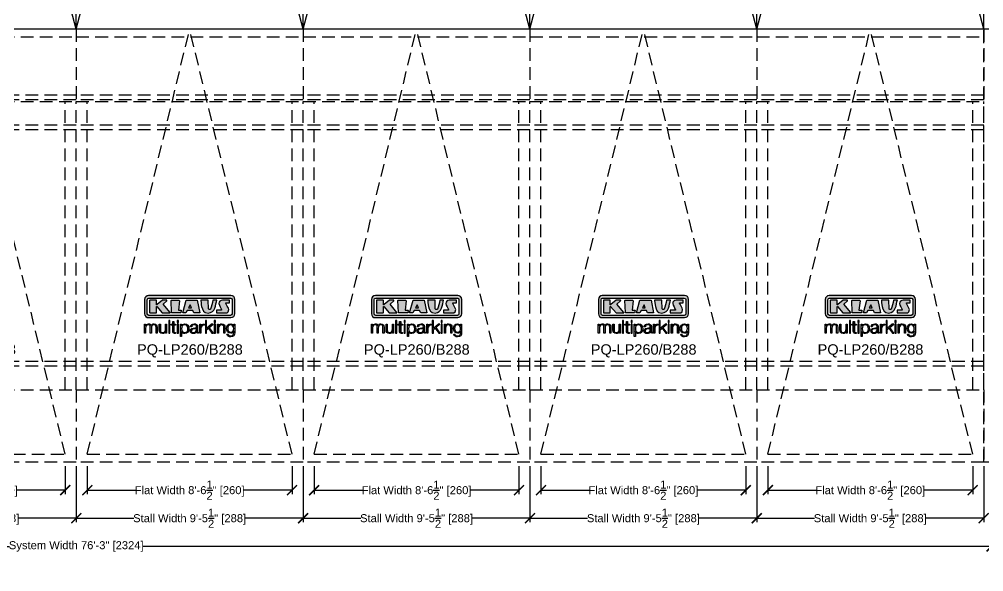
# Model space of a CAD drawing. Extents: x -210816 to 22943, y 10566 to 41486.
# Drawn here: x 18665.7 to 19147.7, y 20954.2 to 21230.4 of the extents above; entities that cross this region are included whole.
import ezdxf

# ---------------------------------------------------------------- set-up
doc = ezdxf.new("R2010")
doc.units = 0
doc.header["$MEASUREMENT"] = 0
doc.linetypes.add('DASHED', pattern=[0.2067, 0.1654, -0.0413])
doc.linetypes.add('HIDDEN', pattern=[9.525, 6.35, -3.175])
doc.layers.get('0').update_dxf_attribs({"linetype": 'CONTINUOUS'})
doc.layers.get('DEFPOINTS').update_dxf_attribs({"linetype": 'CONTINUOUS'})
for name, color, linetype in [('DIM', 6, 'CONTINUOUS'), ('KLAUS', 30, 'CONTINUOUS'), ('LOGO', 7, 'CONTINUOUS')]:
    doc.layers.add(name, color=color, linetype=linetype)
doc.styles.get("Standard").update_dxf_attribs({"font": 'arial.ttf'})
doc.dimstyles.get("Standard").update_dxf_attribs({"dimtxt": 5, "dimasz": 5, "dimexe": 2, "dimexo": 2, "dimgap": 0.09, "dimtad": 0, "dimtih": 1, "dimtoh": 1, "dimdec": 1, "dimzin": 0, "dimdsep": 46, "dimlunit": 4, "dimtxsty": 'Standard', "dimblk": 'ARCHTICK', "dimcen": -0.09, "dimadec": 0, "dimazin": 0, "dimtfac": 1, "dimtdec": 4, "dimtofl": 0, "dimtmove": 0, "dimatfit": 3, "dimldrblk": 'ARCHTICK', "dimfxl": 1, "dimtolj": 1, "dimtzin": 0, "dimarcsym": 0})

# ---------------------------------------------------------------- blocks, each defined once
blk = doc.blocks.new('KLAUS')
at = {"layer": 'LOGO'}
h = blk.add_hatch(color=8, dxfattribs=at)
h.dxf.hatch_style = 2
edge = h.paths.add_edge_path()
edge.add_spline(control_points=[(3.6, 29.09), (2.88, 29.09), (2.3, 28.51), (2.3, 27.8), (2.3, 27.8), (2.3, 16.11), (2.3, 16.11), (2.3, 15.39), (2.88, 14.81), (3.6, 14.81), (3.6, 14.81), (71.16, 14.81), (71.16, 14.81), (71.88, 14.81), (72.46, 15.39), (72.46, 16.11), (72.46, 16.11), (72.46, 27.8), (72.46, 27.8), (72.46, 28.51), (71.88, 29.09), (71.16, 29.09), (71.16, 29.09), (3.6, 29.09), (3.6, 29.09), (3.6, 29.09), (3.6, 29.09), (3.6, 29.09)], knot_values=[0, 0, 0, 0, 1, 1, 1, 2, 2, 2, 3, 3, 3, 4, 4, 4, 5, 5, 5, 6, 6, 6, 7, 7, 7, 8, 8, 8, 9, 9, 9, 9], degree=3, periodic=0)
edge = h.paths.add_edge_path()
edge.add_spline(control_points=[(3.35, 31.23), (3.35, 31.23), (71.47, 31.23), (71.47, 31.23), (73.26, 31.23), (74.71, 29.77), (74.71, 27.99), (74.71, 27.99), (74.71, 16.17), (74.71, 16.17), (74.71, 14.38), (73.26, 12.93), (71.47, 12.93), (71.47, 12.93), (3.35, 12.93), (3.35, 12.93), (1.56, 12.93), (0.11, 14.38), (0.11, 16.17), (0.11, 16.17), (0.11, 27.99), (0.11, 27.99), (0.11, 29.77), (1.56, 31.23), (3.35, 31.23), (3.35, 31.23), (3.35, 31.23), (3.35, 31.23)], knot_values=[0, 0, 0, 0, 1, 1, 1, 2, 2, 2, 3, 3, 3, 4, 4, 4, 5, 5, 5, 6, 6, 6, 7, 7, 7, 8, 8, 8, 9, 9, 9, 9], degree=3, periodic=0)
h = blk.add_hatch(color=8, dxfattribs=at)
h.dxf.hatch_style = 2
edge = h.paths.add_edge_path()
edge.add_spline(control_points=[(4.5, 27.33), (4.5, 27.33), (9.7, 27.33), (9.7, 27.33), (9.84, 27.33), (9.96, 27.22), (9.96, 27.08), (9.96, 27.08), (9.96, 23.69), (9.96, 23.69), (9.96, 23.69), (9.94, 23.64), (10.04, 23.59), (10.14, 23.53), (10.2, 23.57), (10.2, 23.57), (10.2, 23.57), (10.51, 23.75), (10.51, 23.75), (10.51, 23.75), (14.94, 27.33), (14.94, 27.33), (14.94, 27.33), (18.41, 27.33), (18.41, 27.33), (18.41, 27.33), (18.49, 27.33), (18.56, 27.2), (18.65, 27.04), (18.53, 26.91), (18.53, 26.91), (18.53, 26.91), (15.49, 24.11), (15.49, 24.11), (15.49, 24.11), (21.14, 17.06), (21.14, 17.06), (21.14, 17.06), (21.13, 16.91), (21.13, 16.91), (21.08, 16.84), (20.99, 16.82), (20.99, 16.82), (20.99, 16.82), (14.7, 16.82), (14.7, 16.82), (14.7, 16.82), (10.26, 22.17), (10.26, 22.17), (10.26, 22.17), (10.19, 22.24), (10.08, 22.21), (9.97, 22.18), (9.96, 22.11), (9.96, 22.11), (9.96, 22.11), (9.96, 17.08), (9.96, 17.08), (9.96, 16.94), (9.84, 16.82), (9.7, 16.82), (9.7, 16.82), (4.5, 16.82), (4.5, 16.82), (4.36, 16.82), (4.25, 16.94), (4.25, 17.08), (4.25, 17.08), (4.25, 27.08), (4.25, 27.08), (4.25, 27.22), (4.36, 27.33), (4.5, 27.33), (4.5, 27.33), (4.5, 27.33), (4.5, 27.33)], knot_values=[0, 0, 0, 0, 1, 1, 1, 2, 2, 2, 3, 3, 3, 4, 4, 4, 5, 5, 5, 6, 6, 6, 7, 7, 7, 8, 8, 8, 9, 9, 9, 10, 10, 10, 11, 11, 11, 12, 12, 12, 13, 13, 13, 14, 14, 14, 15, 15, 15, 16, 16, 16, 17, 17, 17, 18, 18, 18, 19, 19, 19, 20, 20, 20, 21, 21, 21, 22, 22, 22, 23, 23, 23, 24, 24, 24, 25, 25, 25, 25], degree=3, periodic=0)
h = blk.add_hatch(color=8, dxfattribs=at)
h.dxf.hatch_style = 2
h.paths.add_polyline_path([(22.42, 17.06), (21.97, 27.15), (22.24, 27.33), (28.55, 27.33), (28.86, 26.97), (28.01, 19.08), (30.26, 19.07), (30.44, 18.95), (30.08, 16.95), (29.49, 16.82), (22.6, 16.82)])
h = blk.add_hatch(color=8, dxfattribs=at)
h.paths.add_polyline_path([(36.52, 21.01), (38.93, 21.01), (37.87, 23.57)])
h.paths.add_polyline_path([(34.52, 27.33), (43.65, 27.33), (45.76, 16.94), (45.57, 16.82), (40.83, 16.82), (39.89, 18.95), (35.42, 18.95), (34.27, 16.82), (31.78, 16.82), (31.66, 17)])
h = blk.add_hatch(color=8, dxfattribs=at)
h.dxf.hatch_style = 2
edge = h.paths.add_edge_path()
edge.add_spline(control_points=[(52.69, 27.32), (52.69, 27.32), (52.88, 20.14), (52.88, 20.14), (53.01, 19.89), (53.2, 19.77), (53.43, 19.71), (53.91, 19.59), (54.43, 19.57), (54.64, 20.03), (55.23, 21.34), (56.27, 25.45), (56.6, 27.33), (56.6, 27.33), (59.77, 27.33), (59.77, 27.33), (58.77, 23.9), (58.56, 16.82), (52.63, 16.76), (48.72, 16.72), (48.01, 19.35), (47.27, 22.24), (46.89, 23.68), (46.54, 27.33), (46.54, 27.33), (46.54, 27.33), (52.69, 27.32), (52.69, 27.32), (52.69, 27.32), (52.69, 27.32), (52.69, 27.32)], knot_values=[0, 0, 0, 0, 1, 1, 1, 2, 2, 2, 3, 3, 3, 4, 4, 4, 5, 5, 5, 6, 6, 6, 7, 7, 7, 8, 8, 8, 9, 9, 9, 10, 10, 10, 10], degree=3, periodic=0)
h = blk.add_hatch(color=8, dxfattribs=at)
h.dxf.hatch_style = 2
edge = h.paths.add_edge_path()
edge.add_spline(control_points=[(64.46, 27.33), (64.46, 27.33), (70.31, 27.33), (70.31, 27.33), (70.31, 26.52), (70.31, 26.02), (70.31, 25.12), (70.31, 25.12), (67.3, 25.12), (67.3, 25.12), (67.24, 25.04), (67.25, 25.11), (67.25, 24.91), (67.25, 24.88), (69.73, 20.38), (69.73, 19.57), (69.73, 16.4), (67.22, 16.81), (65.9, 16.82), (65.9, 16.82), (59.59, 16.82), (59.59, 16.82), (59.59, 17.76), (59.59, 18.23), (59.59, 19.14), (59.59, 19.14), (63.75, 19.14), (63.75, 19.14), (63.82, 19.22), (63.81, 19.11), (63.81, 19.31), (63.81, 20.32), (61.58, 23.06), (61.58, 24.63), (61.58, 26.33), (62.83, 27.34), (64.46, 27.33), (64.46, 27.33), (64.46, 27.33), (64.46, 27.33)], knot_values=[0, 0, 0, 0, 1, 1, 1, 2, 2, 2, 3, 3, 3, 4, 4, 4, 5, 5, 5, 6, 6, 6, 7, 7, 7, 8, 8, 8, 9, 9, 9, 10, 10, 10, 11, 11, 11, 12, 12, 12, 13, 13, 13, 13], degree=3, periodic=0)
h = blk.add_hatch(color=30, dxfattribs=at)
h.dxf.hatch_style = 2
h.paths.add_polyline_path([(20.07, 0), (20.99, 0), (20.99, 10.45), (20.07, 10.45)])
h = blk.add_hatch(color=30, dxfattribs=at)
h.dxf.hatch_style = 2
edge = h.paths.add_edge_path()
edge.add_spline(control_points=[(24.22, 9.82), (24.22, 9.82), (23.3, 9.82), (23.3, 9.82), (23.3, 9.82), (23.3, 7.55), (23.3, 7.55), (23.3, 7.55), (21.98, 7.55), (21.98, 7.55), (21.98, 7.55), (21.98, 6.78), (21.98, 6.78), (21.98, 6.78), (23.3, 6.78), (23.3, 6.78), (23.3, 6.78), (23.3, 1.61), (23.3, 1.61), (23.28, 0.32), (23.71, -0.09), (24.94, -0.09), (25.22, -0.09), (25.48, -0.06), (25.76, -0.06), (25.76, -0.06), (25.76, 0.73), (25.76, 0.73), (25.5, 0.7), (25.23, 0.69), (24.97, 0.69), (24.31, 0.73), (24.22, 1.08), (24.22, 1.68), (24.22, 1.68), (24.22, 6.78), (24.22, 6.78), (24.22, 6.78), (25.76, 6.78), (25.76, 6.78), (25.76, 6.78), (25.76, 7.55), (25.76, 7.55), (25.76, 7.55), (24.22, 7.55), (24.22, 7.55), (24.22, 7.55), (24.22, 9.82), (24.22, 9.82), (24.22, 9.82), (24.22, 9.82), (24.22, 9.82)], knot_values=[0, 0, 0, 0, 1, 1, 1, 2, 2, 2, 3, 3, 3, 4, 4, 4, 5, 5, 5, 6, 6, 6, 7, 7, 7, 8, 8, 8, 9, 9, 9, 10, 10, 10, 11, 11, 11, 12, 12, 12, 13, 13, 13, 14, 14, 14, 15, 15, 15, 16, 16, 16, 17, 17, 17, 17], degree=3, periodic=0)
h = blk.add_hatch(color=30, dxfattribs=at)
h.paths.add_polyline_path([(27.1, 0), (28.03, 0), (28.03, 7.55), (27.1, 7.55)])
h.paths.add_polyline_path([(27.1, 8.98), (28.03, 8.98), (28.03, 10.45), (27.1, 10.45)])
h = blk.add_hatch(color=30, dxfattribs=at)
h.dxf.hatch_style = 2
h.paths.add_polyline_path([(50.4, 0), (51.32, 0), (51.32, 2.87), (52.82, 4.11), (55.8, 0), (56.96, 0), (53.52, 4.76), (56.74, 7.55), (55.51, 7.55), (51.32, 3.89), (51.32, 10.45), (50.4, 10.45)])
h = blk.add_hatch(color=30, dxfattribs=at)
h.paths.add_polyline_path([(57.74, 0), (58.66, 0), (58.66, 7.55), (57.74, 7.55)])
h.paths.add_polyline_path([(57.74, 8.98), (58.66, 8.98), (58.66, 10.45), (57.74, 10.45)])
h = blk.add_hatch(color=30, dxfattribs=at)
h.dxf.hatch_style = 2
edge = h.paths.add_edge_path()
edge.add_spline(control_points=[(0, 0), (0, 0), (0.92, 0), (0.92, 0), (0.92, 0), (0.92, 4.22), (0.92, 4.22), (0.94, 5.8), (1.58, 7), (3.18, 7), (4.35, 7), (4.77, 6.15), (4.76, 5.12), (4.76, 5.12), (4.76, 0), (4.76, 0), (4.76, 0), (5.68, 0), (5.68, 0), (5.68, 0), (5.68, 4.27), (5.68, 4.27), (5.68, 5.68), (6.14, 7), (7.73, 7), (9.05, 7), (9.52, 6.32), (9.52, 5.08), (9.52, 5.08), (9.52, 0), (9.52, 0), (9.52, 0), (10.44, 0), (10.44, 0), (10.44, 0), (10.44, 5.12), (10.44, 5.12), (10.44, 6.91), (9.59, 7.77), (7.94, 7.77), (6.94, 7.77), (5.99, 7.29), (5.54, 6.3), (5.26, 7.29), (4.36, 7.77), (3.37, 7.77), (2.17, 7.77), (1.38, 7.19), (0.89, 6.28), (0.89, 6.28), (0.85, 6.28), (0.85, 6.28), (0.85, 6.28), (0.85, 7.55), (0.85, 7.55), (0.85, 7.55), (0, 7.55), (0, 7.55), (0, 7.55), (0, 0), (0, 0), (0, 0), (0, 0), (0, 0)], knot_values=[0, 0, 0, 0, 1, 1, 1, 2, 2, 2, 3, 3, 3, 4, 4, 4, 5, 5, 5, 6, 6, 6, 7, 7, 7, 8, 8, 8, 9, 9, 9, 10, 10, 10, 11, 11, 11, 12, 12, 12, 13, 13, 13, 14, 14, 14, 15, 15, 15, 16, 16, 16, 17, 17, 17, 18, 18, 18, 19, 19, 19, 20, 20, 20, 21, 21, 21, 21], degree=3, periodic=0)
h = blk.add_hatch(color=30, dxfattribs=at)
h.dxf.hatch_style = 2
edge = h.paths.add_edge_path()
edge.add_spline(control_points=[(18.31, 7.55), (18.31, 7.55), (17.39, 7.55), (17.39, 7.55), (17.39, 7.55), (17.39, 3.59), (17.39, 3.59), (17.39, 2.05), (16.7, 0.56), (15.12, 0.56), (13.66, 0.56), (13.15, 1.27), (13.1, 2.64), (13.1, 2.64), (13.1, 7.55), (13.1, 7.55), (13.1, 7.55), (12.18, 7.55), (12.18, 7.55), (12.18, 7.55), (12.18, 2.65), (12.18, 2.65), (12.18, 0.89), (12.93, -0.22), (14.83, -0.22), (15.96, -0.22), (16.95, 0.35), (17.44, 1.36), (17.44, 1.36), (17.47, 1.36), (17.47, 1.36), (17.47, 1.36), (17.47, 0), (17.47, 0), (17.47, 0), (18.31, 0), (18.31, 0), (18.31, 0), (18.31, 7.55), (18.31, 7.55), (18.31, 7.55), (18.31, 7.55), (18.31, 7.55)], knot_values=[0, 0, 0, 0, 1, 1, 1, 2, 2, 2, 3, 3, 3, 4, 4, 4, 5, 5, 5, 6, 6, 6, 7, 7, 7, 8, 8, 8, 9, 9, 9, 10, 10, 10, 11, 11, 11, 12, 12, 12, 13, 13, 13, 14, 14, 14, 14], degree=3, periodic=0)
h = blk.add_hatch(color=30, dxfattribs=at)
edge = h.paths.add_edge_path()
edge.add_spline(control_points=[(35.84, 3.78), (35.84, 2.21), (35.12, 0.56), (33.37, 0.56), (31.4, 0.56), (30.72, 2.21), (30.72, 3.78), (30.72, 5.49), (31.33, 7), (33.37, 7), (35.12, 7), (35.84, 5.34), (35.84, 3.78), (35.84, 3.78), (35.84, 3.78), (35.84, 3.78)], knot_values=[0, 0, 0, 0, 1, 1, 1, 2, 2, 2, 3, 3, 3, 4, 4, 4, 5, 5, 5, 5], degree=3, periodic=0)
edge = h.paths.add_edge_path()
edge.add_spline(control_points=[(29.79, -2.8), (29.79, -2.8), (30.72, -2.8), (30.72, -2.8), (30.72, -2.8), (30.72, 1.43), (30.72, 1.43), (30.72, 1.43), (30.74, 1.43), (30.74, 1.43), (31.14, 0.35), (32.24, -0.22), (33.37, -0.22), (35.66, -0.22), (36.76, 1.64), (36.76, 3.78), (36.76, 5.91), (35.66, 7.77), (33.37, 7.77), (32.15, 7.77), (31.1, 7.14), (30.67, 6.12), (30.67, 6.12), (30.64, 6.12), (30.64, 6.12), (30.64, 6.12), (30.64, 7.55), (30.64, 7.55), (30.64, 7.55), (29.79, 7.55), (29.79, 7.55), (29.79, 7.55), (29.79, -2.8), (29.79, -2.8), (29.79, -2.8), (29.79, -2.8), (29.79, -2.8)], knot_values=[0, 0, 0, 0, 1, 1, 1, 2, 2, 2, 3, 3, 3, 4, 4, 4, 5, 5, 5, 6, 6, 6, 7, 7, 7, 8, 8, 8, 9, 9, 9, 10, 10, 10, 11, 11, 11, 12, 12, 12, 12], degree=3, periodic=0)
h = blk.add_hatch(color=30, dxfattribs=at)
edge = h.paths.add_edge_path()
edge.add_spline(control_points=[(43.03, 2.93), (43.04, 1.45), (41.8, 0.56), (40.39, 0.56), (39.53, 0.56), (38.71, 1.13), (38.71, 2.05), (38.71, 3.53), (40.66, 3.51), (42.22, 3.79), (42.47, 3.84), (42.88, 3.91), (43, 4.13), (43, 4.13), (43.03, 4.13), (43.03, 4.13), (43.03, 4.13), (43.03, 2.93), (43.03, 2.93), (43.03, 2.93), (43.03, 2.93), (43.03, 2.93)], knot_values=[0, 0, 0, 0, 1, 1, 1, 2, 2, 2, 3, 3, 3, 4, 4, 4, 5, 5, 5, 6, 6, 6, 7, 7, 7, 7], degree=3, periodic=0)
edge = h.paths.add_edge_path()
edge.add_spline(control_points=[(39.03, 5.24), (39.06, 6.47), (39.91, 7), (41.05, 7), (42.14, 7), (43.03, 6.69), (43.03, 5.45), (43.03, 4.61), (42.6, 4.51), (41.84, 4.42), (39.85, 4.19), (37.79, 4.11), (37.79, 1.99), (37.79, 0.47), (38.93, -0.22), (40.32, -0.22), (41.77, -0.22), (42.43, 0.34), (43.07, 1.32), (43.07, 1.32), (43.1, 1.32), (43.1, 1.32), (43.1, 0.53), (43.25, 0), (44.19, 0), (44.43, 0), (44.58, 0.01), (44.79, 0.06), (44.79, 0.06), (44.79, 0.83), (44.79, 0.83), (44.71, 0.81), (44.6, 0.78), (44.49, 0.78), (44.13, 0.78), (43.95, 0.98), (43.95, 1.33), (43.95, 1.33), (43.95, 5.34), (43.95, 5.34), (43.95, 7.36), (42.5, 7.77), (41.17, 7.77), (39.44, 7.77), (38.2, 7.01), (38.11, 5.24), (38.11, 5.24), (39.03, 5.24), (39.03, 5.24), (39.03, 5.24), (39.03, 5.24), (39.03, 5.24)], knot_values=[0, 0, 0, 0, 1, 1, 1, 2, 2, 2, 3, 3, 3, 4, 4, 4, 5, 5, 5, 6, 6, 6, 7, 7, 7, 8, 8, 8, 9, 9, 9, 10, 10, 10, 11, 11, 11, 12, 12, 12, 13, 13, 13, 14, 14, 14, 15, 15, 15, 16, 16, 16, 17, 17, 17, 17], degree=3, periodic=0)
h = blk.add_hatch(color=30, dxfattribs=at)
h.dxf.hatch_style = 2
edge = h.paths.add_edge_path()
edge.add_spline(control_points=[(45.79, 0), (45.79, 0), (46.71, 0), (46.71, 0), (46.71, 0), (46.71, 4.03), (46.71, 4.03), (46.71, 5.59), (47.85, 6.82), (49.52, 6.73), (49.52, 6.73), (49.52, 7.66), (49.52, 7.66), (48.16, 7.72), (47.14, 7), (46.67, 5.78), (46.67, 5.78), (46.64, 5.78), (46.64, 5.78), (46.64, 5.78), (46.64, 7.55), (46.64, 7.55), (46.64, 7.55), (45.79, 7.55), (45.79, 7.55), (45.79, 7.55), (45.79, 0), (45.79, 0), (45.79, 0), (45.79, 0), (45.79, 0)], knot_values=[0, 0, 0, 0, 1, 1, 1, 2, 2, 2, 3, 3, 3, 4, 4, 4, 5, 5, 5, 6, 6, 6, 7, 7, 7, 8, 8, 8, 9, 9, 9, 10, 10, 10, 10], degree=3, periodic=0)
h = blk.add_hatch(color=30, dxfattribs=at)
h.dxf.hatch_style = 2
edge = h.paths.add_edge_path()
edge.add_spline(control_points=[(60.41, 0), (60.41, 0), (61.33, 0), (61.33, 0), (61.33, 0), (61.33, 4.41), (61.33, 4.41), (61.36, 5.89), (62.24, 7), (63.7, 7), (65.2, 7), (65.62, 6.02), (65.62, 4.71), (65.62, 4.71), (65.62, 0), (65.62, 0), (65.62, 0), (66.54, 0), (66.54, 0), (66.54, 0), (66.54, 4.86), (66.54, 4.86), (66.54, 6.66), (65.9, 7.77), (63.78, 7.77), (62.71, 7.77), (61.7, 7.16), (61.36, 6.25), (61.36, 6.25), (61.33, 6.25), (61.33, 6.25), (61.33, 6.25), (61.33, 7.55), (61.33, 7.55), (61.33, 7.55), (60.41, 7.55), (60.41, 7.55), (60.41, 7.55), (60.41, 0), (60.41, 0), (60.41, 0), (60.41, 0), (60.41, 0)], knot_values=[0, 0, 0, 0, 1, 1, 1, 2, 2, 2, 3, 3, 3, 4, 4, 4, 5, 5, 5, 6, 6, 6, 7, 7, 7, 8, 8, 8, 9, 9, 9, 10, 10, 10, 11, 11, 11, 12, 12, 12, 13, 13, 13, 14, 14, 14, 14], degree=3, periodic=0)
h = blk.add_hatch(color=30, dxfattribs=at)
edge = h.paths.add_edge_path()
edge.add_spline(control_points=[(71.32, 0.86), (69.62, 0.86), (68.83, 2.34), (68.83, 3.86), (68.83, 5.43), (69.56, 7), (71.32, 7), (73.06, 7), (73.75, 5.34), (73.75, 3.86), (73.75, 2.33), (72.91, 0.86), (71.32, 0.86), (71.32, 0.86), (71.32, 0.86), (71.32, 0.86)], knot_values=[0, 0, 0, 0, 1, 1, 1, 2, 2, 2, 3, 3, 3, 4, 4, 4, 5, 5, 5, 5], degree=3, periodic=0)
edge = h.paths.add_edge_path()
edge.add_spline(control_points=[(74.67, 7.55), (74.67, 7.55), (73.75, 7.55), (73.75, 7.55), (73.75, 7.55), (73.75, 6.25), (73.75, 6.25), (73.75, 6.25), (73.72, 6.25), (73.72, 6.25), (73.35, 7.09), (72.41, 7.77), (71.32, 7.77), (69.13, 7.77), (67.9, 6.05), (67.9, 3.97), (67.9, 1.82), (68.9, 0.09), (71.32, 0.09), (72.4, 0.09), (73.29, 0.72), (73.72, 1.64), (73.72, 1.64), (73.75, 1.64), (73.75, 1.64), (73.75, 1.64), (73.75, 0.61), (73.75, 0.61), (73.75, -1.23), (73.01, -2.24), (71.32, -2.24), (70.29, -2.24), (69.31, -1.85), (69.1, -0.73), (69.1, -0.73), (68.18, -0.73), (68.18, -0.73), (68.31, -2.34), (69.81, -3.02), (71.32, -3.02), (73.79, -3.02), (74.65, -1.64), (74.67, 0.61), (74.67, 0.61), (74.67, 7.55), (74.67, 7.55), (74.67, 7.55), (74.67, 7.55), (74.67, 7.55)], knot_values=[0, 0, 0, 0, 1, 1, 1, 2, 2, 2, 3, 3, 3, 4, 4, 4, 5, 5, 5, 6, 6, 6, 7, 7, 7, 8, 8, 8, 9, 9, 9, 10, 10, 10, 11, 11, 11, 12, 12, 12, 13, 13, 13, 14, 14, 14, 15, 15, 15, 16, 16, 16, 16], degree=3, periodic=0)
for points in [[(22.42, 17.06), (21.97, 27.15), (22.24, 27.33), (28.55, 27.33), (28.86, 26.97), (28.01, 19.08), (30.26, 19.07), (30.44, 18.95), (30.08, 16.95), (29.49, 16.82), (22.6, 16.82), (22.42, 17.06), (22.42, 17.06)], [(34.52, 27.33), (43.65, 27.33), (45.76, 16.94), (45.57, 16.82), (40.83, 16.82), (39.89, 18.95), (35.42, 18.95), (34.27, 16.82), (31.78, 16.82), (31.66, 17), (34.52, 27.33), (34.52, 27.33)], [(36.52, 21.01), (38.93, 21.01), (37.87, 23.57), (36.52, 21.01), (36.52, 21.01)], [(20.07, 0), (20.99, 0), (20.99, 10.45), (20.07, 10.45), (20.07, 0), (20.07, 0)], [(27.1, 8.98), (28.03, 8.98), (28.03, 10.45), (27.1, 10.45), (27.1, 8.98), (27.1, 8.98)], [(50.4, 0), (51.32, 0), (51.32, 2.87), (52.82, 4.11), (55.8, 0), (56.96, 0), (53.52, 4.76), (56.74, 7.55), (55.51, 7.55), (51.32, 3.89), (51.32, 10.45), (50.4, 10.45), (50.4, 0), (50.4, 0)], [(57.74, 8.98), (58.66, 8.98), (58.66, 10.45), (57.74, 10.45), (57.74, 8.98), (57.74, 8.98)], [(27.1, 0), (28.03, 0), (28.03, 7.55), (27.1, 7.55), (27.1, 0), (27.1, 0)], [(57.74, 0), (58.66, 0), (58.66, 7.55), (57.74, 7.55), (57.74, 0), (57.74, 0)]]:
    blk.add_lwpolyline(points, dxfattribs=at)
for points, knots in [([(3.35, 31.23), (3.35, 31.23), (71.47, 31.23), (71.47, 31.23), (73.26, 31.23), (74.71, 29.77), (74.71, 27.99), (74.71, 27.99), (74.71, 16.17), (74.71, 16.17), (74.71, 14.38), (73.26, 12.93), (71.47, 12.93), (71.47, 12.93), (3.35, 12.93), (3.35, 12.93), (1.56, 12.93), (0.11, 14.38), (0.11, 16.17), (0.11, 16.17), (0.11, 27.99), (0.11, 27.99), (0.11, 29.77), (1.56, 31.23), (3.35, 31.23), (3.35, 31.23), (3.35, 31.23), (3.35, 31.23)], [0, 0, 0, 0, 1, 1, 1, 2, 2, 2, 3, 3, 3, 4, 4, 4, 5, 5, 5, 6, 6, 6, 7, 7, 7, 8, 8, 8, 9, 9, 9, 9]), ([(3.6, 29.09), (2.88, 29.09), (2.3, 28.51), (2.3, 27.8), (2.3, 27.8), (2.3, 16.11), (2.3, 16.11), (2.3, 15.39), (2.88, 14.81), (3.6, 14.81), (3.6, 14.81), (71.16, 14.81), (71.16, 14.81), (71.88, 14.81), (72.46, 15.39), (72.46, 16.11), (72.46, 16.11), (72.46, 27.8), (72.46, 27.8), (72.46, 28.51), (71.88, 29.09), (71.16, 29.09), (71.16, 29.09), (3.6, 29.09), (3.6, 29.09), (3.6, 29.09), (3.6, 29.09), (3.6, 29.09)], [0, 0, 0, 0, 1, 1, 1, 2, 2, 2, 3, 3, 3, 4, 4, 4, 5, 5, 5, 6, 6, 6, 7, 7, 7, 8, 8, 8, 9, 9, 9, 9]), ([(4.5, 27.33), (4.5, 27.33), (9.7, 27.33), (9.7, 27.33), (9.84, 27.33), (9.96, 27.22), (9.96, 27.08), (9.96, 27.08), (9.96, 23.69), (9.96, 23.69), (9.96, 23.69), (9.94, 23.64), (10.04, 23.59), (10.14, 23.53), (10.2, 23.57), (10.2, 23.57), (10.2, 23.57), (10.51, 23.75), (10.51, 23.75), (10.51, 23.75), (14.94, 27.33), (14.94, 27.33), (14.94, 27.33), (18.41, 27.33), (18.41, 27.33), (18.41, 27.33), (18.49, 27.33), (18.56, 27.2), (18.65, 27.04), (18.53, 26.91), (18.53, 26.91), (18.53, 26.91), (15.49, 24.11), (15.49, 24.11), (15.49, 24.11), (21.14, 17.06), (21.14, 17.06), (21.14, 17.06), (21.13, 16.91), (21.13, 16.91), (21.08, 16.84), (20.99, 16.82), (20.99, 16.82), (20.99, 16.82), (14.7, 16.82), (14.7, 16.82), (14.7, 16.82), (10.26, 22.17), (10.26, 22.17), (10.26, 22.17), (10.19, 22.24), (10.08, 22.21), (9.97, 22.18), (9.96, 22.11), (9.96, 22.11), (9.96, 22.11), (9.96, 17.08), (9.96, 17.08), (9.96, 16.94), (9.84, 16.82), (9.7, 16.82), (9.7, 16.82), (4.5, 16.82), (4.5, 16.82), (4.36, 16.82), (4.25, 16.94), (4.25, 17.08), (4.25, 17.08), (4.25, 27.08), (4.25, 27.08), (4.25, 27.22), (4.36, 27.33), (4.5, 27.33), (4.5, 27.33), (4.5, 27.33), (4.5, 27.33)], [0, 0, 0, 0, 1, 1, 1, 2, 2, 2, 3, 3, 3, 4, 4, 4, 5, 5, 5, 6, 6, 6, 7, 7, 7, 8, 8, 8, 9, 9, 9, 10, 10, 10, 11, 11, 11, 12, 12, 12, 13, 13, 13, 14, 14, 14, 15, 15, 15, 16, 16, 16, 17, 17, 17, 18, 18, 18, 19, 19, 19, 20, 20, 20, 21, 21, 21, 22, 22, 22, 23, 23, 23, 24, 24, 24, 25, 25, 25, 25]), ([(52.69, 27.32), (52.69, 27.32), (52.88, 20.14), (52.88, 20.14), (53.01, 19.89), (53.2, 19.77), (53.43, 19.71), (53.91, 19.59), (54.43, 19.57), (54.64, 20.03), (55.23, 21.34), (56.27, 25.45), (56.6, 27.33), (56.6, 27.33), (59.77, 27.33), (59.77, 27.33), (58.77, 23.9), (58.56, 16.82), (52.63, 16.76), (48.72, 16.72), (48.01, 19.35), (47.27, 22.24), (46.89, 23.68), (46.54, 27.33), (46.54, 27.33), (46.54, 27.33), (52.69, 27.32), (52.69, 27.32), (52.69, 27.32), (52.69, 27.32), (52.69, 27.32)], [0, 0, 0, 0, 1, 1, 1, 2, 2, 2, 3, 3, 3, 4, 4, 4, 5, 5, 5, 6, 6, 6, 7, 7, 7, 8, 8, 8, 9, 9, 9, 10, 10, 10, 10]), ([(64.46, 27.33), (64.46, 27.33), (70.31, 27.33), (70.31, 27.33), (70.31, 26.52), (70.31, 26.02), (70.31, 25.12), (70.31, 25.12), (67.3, 25.12), (67.3, 25.12), (67.24, 25.04), (67.25, 25.11), (67.25, 24.91), (67.25, 24.88), (69.73, 20.38), (69.73, 19.57), (69.73, 16.4), (67.22, 16.81), (65.9, 16.82), (65.9, 16.82), (59.59, 16.82), (59.59, 16.82), (59.59, 17.76), (59.59, 18.23), (59.59, 19.14), (59.59, 19.14), (63.75, 19.14), (63.75, 19.14), (63.82, 19.22), (63.81, 19.11), (63.81, 19.31), (63.81, 20.32), (61.58, 23.06), (61.58, 24.63), (61.58, 26.33), (62.83, 27.34), (64.46, 27.33), (64.46, 27.33), (64.46, 27.33), (64.46, 27.33)], [0, 0, 0, 0, 1, 1, 1, 2, 2, 2, 3, 3, 3, 4, 4, 4, 5, 5, 5, 6, 6, 6, 7, 7, 7, 8, 8, 8, 9, 9, 9, 10, 10, 10, 11, 11, 11, 12, 12, 12, 13, 13, 13, 13]), ([(24.22, 9.82), (24.22, 9.82), (23.3, 9.82), (23.3, 9.82), (23.3, 9.82), (23.3, 7.55), (23.3, 7.55), (23.3, 7.55), (21.98, 7.55), (21.98, 7.55), (21.98, 7.55), (21.98, 6.78), (21.98, 6.78), (21.98, 6.78), (23.3, 6.78), (23.3, 6.78), (23.3, 6.78), (23.3, 1.61), (23.3, 1.61), (23.28, 0.32), (23.71, -0.09), (24.94, -0.09), (25.22, -0.09), (25.48, -0.06), (25.76, -0.06), (25.76, -0.06), (25.76, 0.73), (25.76, 0.73), (25.5, 0.7), (25.23, 0.69), (24.97, 0.69), (24.31, 0.73), (24.22, 1.08), (24.22, 1.68), (24.22, 1.68), (24.22, 6.78), (24.22, 6.78), (24.22, 6.78), (25.76, 6.78), (25.76, 6.78), (25.76, 6.78), (25.76, 7.55), (25.76, 7.55), (25.76, 7.55), (24.22, 7.55), (24.22, 7.55), (24.22, 7.55), (24.22, 9.82), (24.22, 9.82), (24.22, 9.82), (24.22, 9.82), (24.22, 9.82)], [0, 0, 0, 0, 1, 1, 1, 2, 2, 2, 3, 3, 3, 4, 4, 4, 5, 5, 5, 6, 6, 6, 7, 7, 7, 8, 8, 8, 9, 9, 9, 10, 10, 10, 11, 11, 11, 12, 12, 12, 13, 13, 13, 14, 14, 14, 15, 15, 15, 16, 16, 16, 17, 17, 17, 17]), ([(0, 0), (0, 0), (0.92, 0), (0.92, 0), (0.92, 0), (0.92, 4.22), (0.92, 4.22), (0.94, 5.8), (1.58, 7), (3.18, 7), (4.35, 7), (4.77, 6.15), (4.76, 5.12), (4.76, 5.12), (4.76, 0), (4.76, 0), (4.76, 0), (5.68, 0), (5.68, 0), (5.68, 0), (5.68, 4.27), (5.68, 4.27), (5.68, 5.68), (6.14, 7), (7.73, 7), (9.05, 7), (9.52, 6.32), (9.52, 5.08), (9.52, 5.08), (9.52, 0), (9.52, 0), (9.52, 0), (10.44, 0), (10.44, 0), (10.44, 0), (10.44, 5.12), (10.44, 5.12), (10.44, 6.91), (9.59, 7.77), (7.94, 7.77), (6.94, 7.77), (5.99, 7.29), (5.54, 6.3), (5.26, 7.29), (4.36, 7.77), (3.37, 7.77), (2.17, 7.77), (1.38, 7.19), (0.89, 6.28), (0.89, 6.28), (0.85, 6.28), (0.85, 6.28), (0.85, 6.28), (0.85, 7.55), (0.85, 7.55), (0.85, 7.55), (0, 7.55), (0, 7.55), (0, 7.55), (0, 0), (0, 0), (0, 0), (0, 0), (0, 0)], [0, 0, 0, 0, 1, 1, 1, 2, 2, 2, 3, 3, 3, 4, 4, 4, 5, 5, 5, 6, 6, 6, 7, 7, 7, 8, 8, 8, 9, 9, 9, 10, 10, 10, 11, 11, 11, 12, 12, 12, 13, 13, 13, 14, 14, 14, 15, 15, 15, 16, 16, 16, 17, 17, 17, 18, 18, 18, 19, 19, 19, 20, 20, 20, 21, 21, 21, 21]), ([(18.31, 7.55), (18.31, 7.55), (17.39, 7.55), (17.39, 7.55), (17.39, 7.55), (17.39, 3.59), (17.39, 3.59), (17.39, 2.05), (16.7, 0.56), (15.12, 0.56), (13.66, 0.56), (13.15, 1.27), (13.1, 2.64), (13.1, 2.64), (13.1, 7.55), (13.1, 7.55), (13.1, 7.55), (12.18, 7.55), (12.18, 7.55), (12.18, 7.55), (12.18, 2.65), (12.18, 2.65), (12.18, 0.89), (12.93, -0.22), (14.83, -0.22), (15.96, -0.22), (16.95, 0.35), (17.44, 1.36), (17.44, 1.36), (17.47, 1.36), (17.47, 1.36), (17.47, 1.36), (17.47, 0), (17.47, 0), (17.47, 0), (18.31, 0), (18.31, 0), (18.31, 0), (18.31, 7.55), (18.31, 7.55), (18.31, 7.55), (18.31, 7.55), (18.31, 7.55)], [0, 0, 0, 0, 1, 1, 1, 2, 2, 2, 3, 3, 3, 4, 4, 4, 5, 5, 5, 6, 6, 6, 7, 7, 7, 8, 8, 8, 9, 9, 9, 10, 10, 10, 11, 11, 11, 12, 12, 12, 13, 13, 13, 14, 14, 14, 14]), ([(29.79, -2.8), (29.79, -2.8), (30.72, -2.8), (30.72, -2.8), (30.72, -2.8), (30.72, 1.43), (30.72, 1.43), (30.72, 1.43), (30.74, 1.43), (30.74, 1.43), (31.14, 0.35), (32.24, -0.22), (33.37, -0.22), (35.66, -0.22), (36.76, 1.64), (36.76, 3.78), (36.76, 5.91), (35.66, 7.77), (33.37, 7.77), (32.15, 7.77), (31.1, 7.14), (30.67, 6.12), (30.67, 6.12), (30.64, 6.12), (30.64, 6.12), (30.64, 6.12), (30.64, 7.55), (30.64, 7.55), (30.64, 7.55), (29.79, 7.55), (29.79, 7.55), (29.79, 7.55), (29.79, -2.8), (29.79, -2.8), (29.79, -2.8), (29.79, -2.8), (29.79, -2.8)], [0, 0, 0, 0, 1, 1, 1, 2, 2, 2, 3, 3, 3, 4, 4, 4, 5, 5, 5, 6, 6, 6, 7, 7, 7, 8, 8, 8, 9, 9, 9, 10, 10, 10, 11, 11, 11, 12, 12, 12, 12]), ([(35.84, 3.78), (35.84, 2.21), (35.12, 0.56), (33.37, 0.56), (31.4, 0.56), (30.72, 2.21), (30.72, 3.78), (30.72, 5.49), (31.33, 7), (33.37, 7), (35.12, 7), (35.84, 5.34), (35.84, 3.78), (35.84, 3.78), (35.84, 3.78), (35.84, 3.78)], [0, 0, 0, 0, 1, 1, 1, 2, 2, 2, 3, 3, 3, 4, 4, 4, 5, 5, 5, 5]), ([(39.03, 5.24), (39.06, 6.47), (39.91, 7), (41.05, 7), (42.14, 7), (43.03, 6.69), (43.03, 5.45), (43.03, 4.61), (42.6, 4.51), (41.84, 4.42), (39.85, 4.19), (37.79, 4.11), (37.79, 1.99), (37.79, 0.47), (38.93, -0.22), (40.32, -0.22), (41.77, -0.22), (42.43, 0.34), (43.07, 1.32), (43.07, 1.32), (43.1, 1.32), (43.1, 1.32), (43.1, 0.53), (43.25, 0), (44.19, 0), (44.43, 0), (44.58, 0.01), (44.79, 0.06), (44.79, 0.06), (44.79, 0.83), (44.79, 0.83), (44.71, 0.81), (44.6, 0.78), (44.49, 0.78), (44.13, 0.78), (43.95, 0.98), (43.95, 1.33), (43.95, 1.33), (43.95, 5.34), (43.95, 5.34), (43.95, 7.36), (42.5, 7.77), (41.17, 7.77), (39.44, 7.77), (38.2, 7.01), (38.11, 5.24), (38.11, 5.24), (39.03, 5.24), (39.03, 5.24), (39.03, 5.24), (39.03, 5.24), (39.03, 5.24)], [0, 0, 0, 0, 1, 1, 1, 2, 2, 2, 3, 3, 3, 4, 4, 4, 5, 5, 5, 6, 6, 6, 7, 7, 7, 8, 8, 8, 9, 9, 9, 10, 10, 10, 11, 11, 11, 12, 12, 12, 13, 13, 13, 14, 14, 14, 15, 15, 15, 16, 16, 16, 17, 17, 17, 17]), ([(43.03, 2.93), (43.04, 1.45), (41.8, 0.56), (40.39, 0.56), (39.53, 0.56), (38.71, 1.13), (38.71, 2.05), (38.71, 3.53), (40.66, 3.51), (42.22, 3.79), (42.47, 3.84), (42.88, 3.91), (43, 4.13), (43, 4.13), (43.03, 4.13), (43.03, 4.13), (43.03, 4.13), (43.03, 2.93), (43.03, 2.93), (43.03, 2.93), (43.03, 2.93), (43.03, 2.93)], [0, 0, 0, 0, 1, 1, 1, 2, 2, 2, 3, 3, 3, 4, 4, 4, 5, 5, 5, 6, 6, 6, 7, 7, 7, 7]), ([(45.79, 0), (45.79, 0), (46.71, 0), (46.71, 0), (46.71, 0), (46.71, 4.03), (46.71, 4.03), (46.71, 5.59), (47.85, 6.82), (49.52, 6.73), (49.52, 6.73), (49.52, 7.66), (49.52, 7.66), (48.16, 7.72), (47.14, 7), (46.67, 5.78), (46.67, 5.78), (46.64, 5.78), (46.64, 5.78), (46.64, 5.78), (46.64, 7.55), (46.64, 7.55), (46.64, 7.55), (45.79, 7.55), (45.79, 7.55), (45.79, 7.55), (45.79, 0), (45.79, 0), (45.79, 0), (45.79, 0), (45.79, 0)], [0, 0, 0, 0, 1, 1, 1, 2, 2, 2, 3, 3, 3, 4, 4, 4, 5, 5, 5, 6, 6, 6, 7, 7, 7, 8, 8, 8, 9, 9, 9, 10, 10, 10, 10]), ([(60.41, 0), (60.41, 0), (61.33, 0), (61.33, 0), (61.33, 0), (61.33, 4.41), (61.33, 4.41), (61.36, 5.89), (62.24, 7), (63.7, 7), (65.2, 7), (65.62, 6.02), (65.62, 4.71), (65.62, 4.71), (65.62, 0), (65.62, 0), (65.62, 0), (66.54, 0), (66.54, 0), (66.54, 0), (66.54, 4.86), (66.54, 4.86), (66.54, 6.66), (65.9, 7.77), (63.78, 7.77), (62.71, 7.77), (61.7, 7.16), (61.36, 6.25), (61.36, 6.25), (61.33, 6.25), (61.33, 6.25), (61.33, 6.25), (61.33, 7.55), (61.33, 7.55), (61.33, 7.55), (60.41, 7.55), (60.41, 7.55), (60.41, 7.55), (60.41, 0), (60.41, 0), (60.41, 0), (60.41, 0), (60.41, 0)], [0, 0, 0, 0, 1, 1, 1, 2, 2, 2, 3, 3, 3, 4, 4, 4, 5, 5, 5, 6, 6, 6, 7, 7, 7, 8, 8, 8, 9, 9, 9, 10, 10, 10, 11, 11, 11, 12, 12, 12, 13, 13, 13, 14, 14, 14, 14]), ([(74.67, 7.55), (74.67, 7.55), (73.75, 7.55), (73.75, 7.55), (73.75, 7.55), (73.75, 6.25), (73.75, 6.25), (73.75, 6.25), (73.72, 6.25), (73.72, 6.25), (73.35, 7.09), (72.41, 7.77), (71.32, 7.77), (69.13, 7.77), (67.9, 6.05), (67.9, 3.97), (67.9, 1.82), (68.9, 0.09), (71.32, 0.09), (72.4, 0.09), (73.29, 0.72), (73.72, 1.64), (73.72, 1.64), (73.75, 1.64), (73.75, 1.64), (73.75, 1.64), (73.75, 0.61), (73.75, 0.61), (73.75, -1.23), (73.01, -2.24), (71.32, -2.24), (70.29, -2.24), (69.31, -1.85), (69.1, -0.73), (69.1, -0.73), (68.18, -0.73), (68.18, -0.73), (68.31, -2.34), (69.81, -3.02), (71.32, -3.02), (73.79, -3.02), (74.65, -1.64), (74.67, 0.61), (74.67, 0.61), (74.67, 7.55), (74.67, 7.55), (74.67, 7.55), (74.67, 7.55), (74.67, 7.55)], [0, 0, 0, 0, 1, 1, 1, 2, 2, 2, 3, 3, 3, 4, 4, 4, 5, 5, 5, 6, 6, 6, 7, 7, 7, 8, 8, 8, 9, 9, 9, 10, 10, 10, 11, 11, 11, 12, 12, 12, 13, 13, 13, 14, 14, 14, 15, 15, 15, 16, 16, 16, 16]), ([(71.32, 0.86), (69.62, 0.86), (68.83, 2.34), (68.83, 3.86), (68.83, 5.43), (69.56, 7), (71.32, 7), (73.06, 7), (73.75, 5.34), (73.75, 3.86), (73.75, 2.33), (72.91, 0.86), (71.32, 0.86), (71.32, 0.86), (71.32, 0.86), (71.32, 0.86)], [0, 0, 0, 0, 1, 1, 1, 2, 2, 2, 3, 3, 3, 4, 4, 4, 5, 5, 5, 5])]:
    blk.add_open_spline(points, degree=3, knots=knots, dxfattribs=at)
blk = doc.blocks.new('A$C26860')
at = {"layer": 'KLAUS', "color": 4, "linetype": 'HIDDEN'}
for p, q in [((113.39, 216.53), (0, 216.53)), ((0, 216.53), (0, 180.31)), ((0, 212.6), (113.39, 212.6)), ((113.39, 216.53), (113.39, 180.31)), ((0, 36.22), (0, 0)), ((113.39, 36.22), (113.39, 0)), ((113.39, 0), (0, 0)), ((5.51, 3.94), (107.87, 3.94))]:
    blk.add_line(p, q, dxfattribs=at)
at = {"layer": 'KLAUS', "linetype": 'HIDDEN'}
for p, q in [((5.51, 3.94), (56.69, 216.53)), ((107.87, 3.94), (56.69, 216.53)), ((0, 180.31), (113.39, 180.31)), ((0, 36.22), (0, 180.31)), ((5.51, 36.22), (5.51, 180.31)), ((107.87, 36.22), (107.87, 180.31)), ((113.39, 36.22), (113.39, 180.31)), ((0, 36.22), (113.39, 36.22))]:
    blk.add_line(p, q, dxfattribs=at)
at = {"layer": 'KLAUS', "color": 3, "linetype": 'HIDDEN'}
for p, q in [((113.39, 183.51), (0, 183.51)), ((113.39, 181.14), (0, 181.14))]:
    blk.add_line(p, q, dxfattribs=at)
at = {"layer": 'KLAUS', "color": 2, "linetype": 'HIDDEN'}
for p, q in [((113.39, 168.5), (0, 168.5)), ((113.39, 166.14), (0, 166.14)), ((113.39, 50.39), (0, 50.39)), ((113.39, 48.03), (0, 48.03))]:
    blk.add_line(p, q, dxfattribs=at)
at = {"layer": 'KLAUS', "linetype": 'DASHED', "xscale": 0.6042342747489289, "yscale": 0.6042342747559075, "zscale": 0.604234274745576, "rotation": 0.01107024451872799}
blk.add_blockref('KLAUS', (34.12, 64.44), dxfattribs=at)
at = {"layer": 'KLAUS', "linetype": 'DASHED'}
blk.add_text('PQ-LP260/B288', height=5.1969, dxfattribs=at).set_placement((30.38, 53.74))
blk = doc.blocks.new('A$C19511')
at = {"layer": 'KLAUS', "linetype": 'HIDDEN'}
for p, q in [((0, 0), (0, 216.535)), ((3.937, 216.535), (0, 216.535)), ((3.937, 0), (3.937, 216.535)), ((3.937, 0), (0, 0))]:
    blk.add_line(p, q, dxfattribs=at)
blk = doc.blocks.new('A$C15044')
for p, q in [((0, 0), (0, 216.53)), ((113.39, 216.53), (0, 216.53)), ((52.52, 200.03), (56.69, 216.53)), ((60.87, 200.03), (56.69, 216.53)), ((113.39, 0), (113.39, 216.53)), ((97.37, 200.03), (16.02, 200.03)), ((16.02, 190.33), (16.02, 200.03)), ((18.24, 197.32), (16.02, 200.03)), ((95.15, 197.32), (97.37, 200.03)), ((97.37, 190.33), (97.37, 200.03)), ((18.24, 193.03), (16.02, 190.33)), ((18.24, 193.03), (18.24, 197.32)), ((95.15, 197.32), (18.24, 197.32)), ((95.15, 193.03), (18.24, 193.03)), ((95.15, 193.03), (95.15, 197.32)), ((95.15, 193.03), (97.37, 190.33)), ((0, 0), (50.07, 190.33)), ((97.37, 190.33), (16.02, 190.33)), ((113.39, 0), (63.32, 190.33)), ((113.39, 0), (0, 0))]:
    blk.add_line(p, q)
blk = doc.blocks.new('_ARCHTICK')
at = {"color": 0, "linetype": 'ByBlock', "const_width": 0.15}
blk.add_lwpolyline([(-0.5, -0.5), (0.5, 0.5)], dxfattribs=at)
blk = doc.blocks.new('*D18599')
at = {"layer": 'DEFPOINTS', "color": 0}
for p in [(19034.29, 21009.01), (19147.67, 21009.01), (19147.67, 20981)]:
    blk.add_point(p, dxfattribs=at)
at = {"layer": 'DIM', "color": 0, "lineweight": -2}
for p, q in [((19034.29, 21007.01), (19034.29, 20979)), ((19147.67, 21007.01), (19147.67, 20979)), ((19034.29, 20981), (19063.07, 20981)), ((19147.67, 20981), (19118.89, 20981))]:
    blk.add_line(p, q, dxfattribs=at)
at = {"layer": 'DIM', "color": 0, "lineweight": -2, "xscale": 5, "yscale": 5, "zscale": 5, "rotation": 180}
blk.add_blockref('_ARCHTICK', (19034.29, 20981), dxfattribs=at)
at = {"layer": 'DIM', "color": 0, "lineweight": -2, "xscale": 5, "yscale": 5, "zscale": 5}
blk.add_blockref('_ARCHTICK', (19147.67, 20981), dxfattribs=at)
at = {"layer": 'DIM', "color": 0, "insert": (19090.98, 20981), "char_height": 4, "attachment_point": 5}
blk.add_mtext('\\A1;Stall Width 9\'-5{\\H1.000000x;\\S1/2;}" [288]', dxfattribs=at)
blk = doc.blocks.new('*D18600')
at = {"layer": 'DEFPOINTS', "color": 0}
for p in [(19039.8, 21009.01), (19142.16, 21009.01), (19142.16, 20995.01)]:
    blk.add_point(p, dxfattribs=at)
at = {"layer": 'DIM', "color": 0, "lineweight": -2}
for p, q in [((19039.8, 21007.01), (19039.8, 20993.01)), ((19142.16, 21007.01), (19142.16, 20993.01)), ((19039.8, 20995.01), (19063.95, 20995.01)), ((19142.16, 20995.01), (19118.01, 20995.01))]:
    blk.add_line(p, q, dxfattribs=at)
at = {"layer": 'DIM', "color": 0, "lineweight": -2, "xscale": 5, "yscale": 5, "zscale": 5, "rotation": 180}
blk.add_blockref('_ARCHTICK', (19039.8, 20995.01), dxfattribs=at)
at = {"layer": 'DIM', "color": 0, "lineweight": -2, "xscale": 5, "yscale": 5, "zscale": 5}
blk.add_blockref('_ARCHTICK', (19142.16, 20995.01), dxfattribs=at)
at = {"layer": 'DIM', "color": 0, "insert": (19090.98, 20995.01), "char_height": 4, "attachment_point": 5}
blk.add_mtext('\\A1;Flat Width 8\'-6{\\H1.000000x;\\S1/2;}" [260]', dxfattribs=at)
blk = doc.blocks.new('*D18601')
at = {"layer": 'DEFPOINTS', "color": 0}
for p in [(18236.65, 21009.01), (19151.61, 21009.01), (19151.61, 20966.89)]:
    blk.add_point(p, dxfattribs=at)
at = {"layer": 'DIM', "color": 0, "lineweight": -2}
for p, q in [((18236.65, 21007.01), (18236.65, 20964.89)), ((19151.61, 21007.01), (19151.61, 20964.89)), ((18236.65, 20966.89), (18660.71, 20966.89)), ((19151.61, 20966.89), (18727.55, 20966.89))]:
    blk.add_line(p, q, dxfattribs=at)
at = {"layer": 'DIM', "color": 0, "lineweight": -2, "xscale": 5, "yscale": 5, "zscale": 5, "rotation": 180}
blk.add_blockref('_ARCHTICK', (18236.65, 20966.89), dxfattribs=at)
at = {"layer": 'DIM', "color": 0, "lineweight": -2, "xscale": 5, "yscale": 5, "zscale": 5}
blk.add_blockref('_ARCHTICK', (19151.61, 20966.89), dxfattribs=at)
at = {"layer": 'DIM', "color": 0, "insert": (18694.13, 20966.89), "char_height": 4, "attachment_point": 5}
blk.add_mtext('\\A1;System Width 76\'-3" [2324]', dxfattribs=at)
blk = doc.blocks.new('*D18602')
at = {"layer": 'DEFPOINTS', "color": 0}
for p in [(18920.9, 21009.01), (19034.29, 21009.01), (19034.29, 20981)]:
    blk.add_point(p, dxfattribs=at)
at = {"layer": 'DIM', "color": 0, "lineweight": -2}
for p, q in [((18920.9, 21007.01), (18920.9, 20979)), ((19034.29, 21007.01), (19034.29, 20979)), ((18920.9, 20981), (18949.68, 20981)), ((19034.29, 20981), (19005.51, 20981))]:
    blk.add_line(p, q, dxfattribs=at)
at = {"layer": 'DIM', "color": 0, "lineweight": -2, "xscale": 5, "yscale": 5, "zscale": 5, "rotation": 180}
blk.add_blockref('_ARCHTICK', (18920.9, 20981), dxfattribs=at)
at = {"layer": 'DIM', "color": 0, "lineweight": -2, "xscale": 5, "yscale": 5, "zscale": 5}
blk.add_blockref('_ARCHTICK', (19034.29, 20981), dxfattribs=at)
at = {"layer": 'DIM', "color": 0, "insert": (18977.59, 20981), "char_height": 4, "attachment_point": 5}
blk.add_mtext('\\A1;Stall Width 9\'-5{\\H1.000000x;\\S1/2;}" [288]', dxfattribs=at)
blk = doc.blocks.new('*D18603')
at = {"layer": 'DEFPOINTS', "color": 0}
for p in [(18926.41, 21009.01), (19028.78, 21009.01), (19028.78, 20995.01)]:
    blk.add_point(p, dxfattribs=at)
at = {"layer": 'DIM', "color": 0, "lineweight": -2}
for p, q in [((18926.41, 21007.01), (18926.41, 20993.01)), ((19028.78, 21007.01), (19028.78, 20993.01)), ((18926.41, 20995.01), (18950.56, 20995.01)), ((19028.78, 20995.01), (19004.63, 20995.01))]:
    blk.add_line(p, q, dxfattribs=at)
at = {"layer": 'DIM', "color": 0, "lineweight": -2, "xscale": 5, "yscale": 5, "zscale": 5, "rotation": 180}
blk.add_blockref('_ARCHTICK', (18926.41, 20995.01), dxfattribs=at)
at = {"layer": 'DIM', "color": 0, "lineweight": -2, "xscale": 5, "yscale": 5, "zscale": 5}
blk.add_blockref('_ARCHTICK', (19028.78, 20995.01), dxfattribs=at)
at = {"layer": 'DIM', "color": 0, "insert": (18977.59, 20995.01), "char_height": 4, "attachment_point": 5}
blk.add_mtext('\\A1;Flat Width 8\'-6{\\H1.000000x;\\S1/2;}" [260]', dxfattribs=at)
blk = doc.blocks.new('*D18604')
at = {"layer": 'DEFPOINTS', "color": 0}
for p in [(18807.52, 21009.01), (18920.9, 21009.01), (18920.9, 20981)]:
    blk.add_point(p, dxfattribs=at)
at = {"layer": 'DIM', "color": 0, "lineweight": -2}
for p, q in [((18807.52, 21007.01), (18807.52, 20979)), ((18920.9, 21007.01), (18920.9, 20979)), ((18807.52, 20981), (18836.3, 20981)), ((18920.9, 20981), (18892.12, 20981))]:
    blk.add_line(p, q, dxfattribs=at)
at = {"layer": 'DIM', "color": 0, "lineweight": -2, "xscale": 5, "yscale": 5, "zscale": 5, "rotation": 180}
blk.add_blockref('_ARCHTICK', (18807.52, 20981), dxfattribs=at)
at = {"layer": 'DIM', "color": 0, "lineweight": -2, "xscale": 5, "yscale": 5, "zscale": 5}
blk.add_blockref('_ARCHTICK', (18920.9, 20981), dxfattribs=at)
at = {"layer": 'DIM', "color": 0, "insert": (18864.21, 20981), "char_height": 4, "attachment_point": 5}
blk.add_mtext('\\A1;Stall Width 9\'-5{\\H1.000000x;\\S1/2;}" [288]', dxfattribs=at)
blk = doc.blocks.new('*D18605')
at = {"layer": 'DEFPOINTS', "color": 0}
for p in [(18813.03, 21009.01), (18915.39, 21009.01), (18915.39, 20995.01)]:
    blk.add_point(p, dxfattribs=at)
at = {"layer": 'DIM', "color": 0, "lineweight": -2}
for p, q in [((18813.03, 21007.01), (18813.03, 20993.01)), ((18915.39, 21007.01), (18915.39, 20993.01)), ((18813.03, 20995.01), (18837.17, 20995.01)), ((18915.39, 20995.01), (18891.24, 20995.01))]:
    blk.add_line(p, q, dxfattribs=at)
at = {"layer": 'DIM', "color": 0, "lineweight": -2, "xscale": 5, "yscale": 5, "zscale": 5, "rotation": 180}
blk.add_blockref('_ARCHTICK', (18813.03, 20995.01), dxfattribs=at)
at = {"layer": 'DIM', "color": 0, "lineweight": -2, "xscale": 5, "yscale": 5, "zscale": 5}
blk.add_blockref('_ARCHTICK', (18915.39, 20995.01), dxfattribs=at)
at = {"layer": 'DIM', "color": 0, "insert": (18864.21, 20995.01), "char_height": 4, "attachment_point": 5}
blk.add_mtext('\\A1;Flat Width 8\'-6{\\H1.000000x;\\S1/2;}" [260]', dxfattribs=at)
blk = doc.blocks.new('*D18606')
at = {"layer": 'DEFPOINTS', "color": 0}
for p in [(18694.13, 21009.01), (18807.52, 21009.01), (18807.52, 20981)]:
    blk.add_point(p, dxfattribs=at)
at = {"layer": 'DIM', "color": 0, "lineweight": -2}
for p, q in [((18694.13, 21007.01), (18694.13, 20979)), ((18807.52, 21007.01), (18807.52, 20979)), ((18694.13, 20981), (18722.91, 20981)), ((18807.52, 20981), (18778.73, 20981))]:
    blk.add_line(p, q, dxfattribs=at)
at = {"layer": 'DIM', "color": 0, "lineweight": -2, "xscale": 5, "yscale": 5, "zscale": 5, "rotation": 180}
blk.add_blockref('_ARCHTICK', (18694.13, 20981), dxfattribs=at)
at = {"layer": 'DIM', "color": 0, "lineweight": -2, "xscale": 5, "yscale": 5, "zscale": 5}
blk.add_blockref('_ARCHTICK', (18807.52, 20981), dxfattribs=at)
at = {"layer": 'DIM', "color": 0, "insert": (18750.82, 20981), "char_height": 4, "attachment_point": 5}
blk.add_mtext('\\A1;Stall Width 9\'-5{\\H1.000000x;\\S1/2;}" [288]', dxfattribs=at)
blk = doc.blocks.new('*D18607')
at = {"layer": 'DEFPOINTS', "color": 0}
for p in [(18699.64, 21009.01), (18802, 21009.01), (18802, 20995.01)]:
    blk.add_point(p, dxfattribs=at)
at = {"layer": 'DIM', "color": 0, "lineweight": -2}
for p, q in [((18699.64, 21007.01), (18699.64, 20993.01)), ((18802, 21007.01), (18802, 20993.01)), ((18699.64, 20995.01), (18723.79, 20995.01)), ((18802, 20995.01), (18777.86, 20995.01))]:
    blk.add_line(p, q, dxfattribs=at)
at = {"layer": 'DIM', "color": 0, "lineweight": -2, "xscale": 5, "yscale": 5, "zscale": 5, "rotation": 180}
blk.add_blockref('_ARCHTICK', (18699.64, 20995.01), dxfattribs=at)
at = {"layer": 'DIM', "color": 0, "lineweight": -2, "xscale": 5, "yscale": 5, "zscale": 5}
blk.add_blockref('_ARCHTICK', (18802, 20995.01), dxfattribs=at)
at = {"layer": 'DIM', "color": 0, "insert": (18750.82, 20995.01), "char_height": 4, "attachment_point": 5}
blk.add_mtext('\\A1;Flat Width 8\'-6{\\H1.000000x;\\S1/2;}" [260]', dxfattribs=at)
blk = doc.blocks.new('*D18608')
at = {"layer": 'DEFPOINTS', "color": 0}
for p in [(18580.74, 21009.01), (18694.13, 21009.01), (18694.13, 20981)]:
    blk.add_point(p, dxfattribs=at)
at = {"layer": 'DIM', "color": 0, "lineweight": -2}
for p, q in [((18580.74, 21007.01), (18580.74, 20979)), ((18694.13, 21007.01), (18694.13, 20979)), ((18580.74, 20981), (18609.52, 20981)), ((18694.13, 20981), (18665.35, 20981))]:
    blk.add_line(p, q, dxfattribs=at)
at = {"layer": 'DIM', "color": 0, "lineweight": -2, "xscale": 5, "yscale": 5, "zscale": 5, "rotation": 180}
blk.add_blockref('_ARCHTICK', (18580.74, 20981), dxfattribs=at)
at = {"layer": 'DIM', "color": 0, "lineweight": -2, "xscale": 5, "yscale": 5, "zscale": 5}
blk.add_blockref('_ARCHTICK', (18694.13, 20981), dxfattribs=at)
at = {"layer": 'DIM', "color": 0, "insert": (18637.44, 20981), "char_height": 4, "attachment_point": 5}
blk.add_mtext('\\A1;Stall Width 9\'-5{\\H1.000000x;\\S1/2;}" [288]', dxfattribs=at)
blk = doc.blocks.new('*D18609')
at = {"layer": 'DEFPOINTS', "color": 0}
for p in [(18586.26, 21009.01), (18688.62, 21009.01), (18688.62, 20995.01)]:
    blk.add_point(p, dxfattribs=at)
at = {"layer": 'DIM', "color": 0, "lineweight": -2}
for p, q in [((18586.26, 21007.01), (18586.26, 20993.01)), ((18688.62, 21007.01), (18688.62, 20993.01)), ((18586.26, 20995.01), (18610.4, 20995.01)), ((18688.62, 20995.01), (18664.47, 20995.01))]:
    blk.add_line(p, q, dxfattribs=at)
at = {"layer": 'DIM', "color": 0, "lineweight": -2, "xscale": 5, "yscale": 5, "zscale": 5, "rotation": 180}
blk.add_blockref('_ARCHTICK', (18586.26, 20995.01), dxfattribs=at)
at = {"layer": 'DIM', "color": 0, "lineweight": -2, "xscale": 5, "yscale": 5, "zscale": 5}
blk.add_blockref('_ARCHTICK', (18688.62, 20995.01), dxfattribs=at)
at = {"layer": 'DIM', "color": 0, "insert": (18637.44, 20995.01), "char_height": 4, "attachment_point": 5}
blk.add_mtext('\\A1;Flat Width 8\'-6{\\H1.000000x;\\S1/2;}" [260]', dxfattribs=at)

msp = doc.modelspace()

# ---------------------------------------------------------------- block references
for p in [(18580.74, 21225.55), (18694.13, 21225.55), (18807.52, 21225.55), (18920.9, 21225.55), (19034.29, 21225.55)]:
    msp.add_blockref('A$C15044', p)
at = {"layer": 'DIM'}
for name, p in [('A$C26860', (18580.74, 21009.01)), ('A$C26860', (18694.13, 21009.01)), ('A$C26860', (18807.52, 21009.01)), ('A$C26860', (18920.9, 21009.01)), ('A$C26860', (19034.29, 21009.01)), ('A$C19511', (19147.67, 21009.01))]:
    msp.add_blockref(name, p, dxfattribs=at)

# ---------------------------------------------------------------- dimensions: what is measured, and where the dimension line sits
for base, p1, p2, text, picture, middle in [((19151.61, 20966.89), (18236.65, 21009.01), (19151.61, 21009.01), 'System Width <>', '*D18601', (18694.13, 20966.89)), ((18694.13, 20981), (18580.74, 21009.01), (18694.13, 21009.01), 'Stall Width <>', '*D18608', (18637.44, 20981)), ((18688.62, 20995.01), (18586.26, 21009.01), (18688.62, 21009.01), 'Flat Width <>', '*D18609', (18637.44, 20995.01)), ((18807.52, 20981), (18694.13, 21009.01), (18807.52, 21009.01), 'Stall Width <>', '*D18606', (18750.82, 20981)), ((18802, 20995.01), (18699.64, 21009.01), (18802, 21009.01), 'Flat Width <>', '*D18607', (18750.82, 20995.01)), ((18920.9, 20981), (18807.52, 21009.01), (18920.9, 21009.01), 'Stall Width <>', '*D18604', (18864.21, 20981)), ((18915.39, 20995.01), (18813.03, 21009.01), (18915.39, 21009.01), 'Flat Width <>', '*D18605', (18864.21, 20995.01)), ((19034.29, 20981), (18920.9, 21009.01), (19034.29, 21009.01), 'Stall Width <>', '*D18602', (18977.59, 20981)), ((19028.78, 20995.01), (18926.41, 21009.01), (19028.78, 21009.01), 'Flat Width <>', '*D18603', (18977.59, 20995.01)), ((19147.67, 20981), (19034.29, 21009.01), (19147.67, 21009.01), 'Stall Width <>', '*D18599', (19090.98, 20981)), ((19142.16, 20995.01), (19039.8, 21009.01), (19142.16, 21009.01), 'Flat Width <>', '*D18600', (19090.98, 20995.01))]:
    dim = msp.add_linear_dim(base=base, p1=p1, p2=p2, text=text, dimstyle='Standard', override={"dimtxt": 4}, dxfattribs=at)
    dim.commit()
    dim.dimension.update_dxf_attribs({"geometry": picture, "text_midpoint": middle})

doc.saveas('drawing.dxf')
